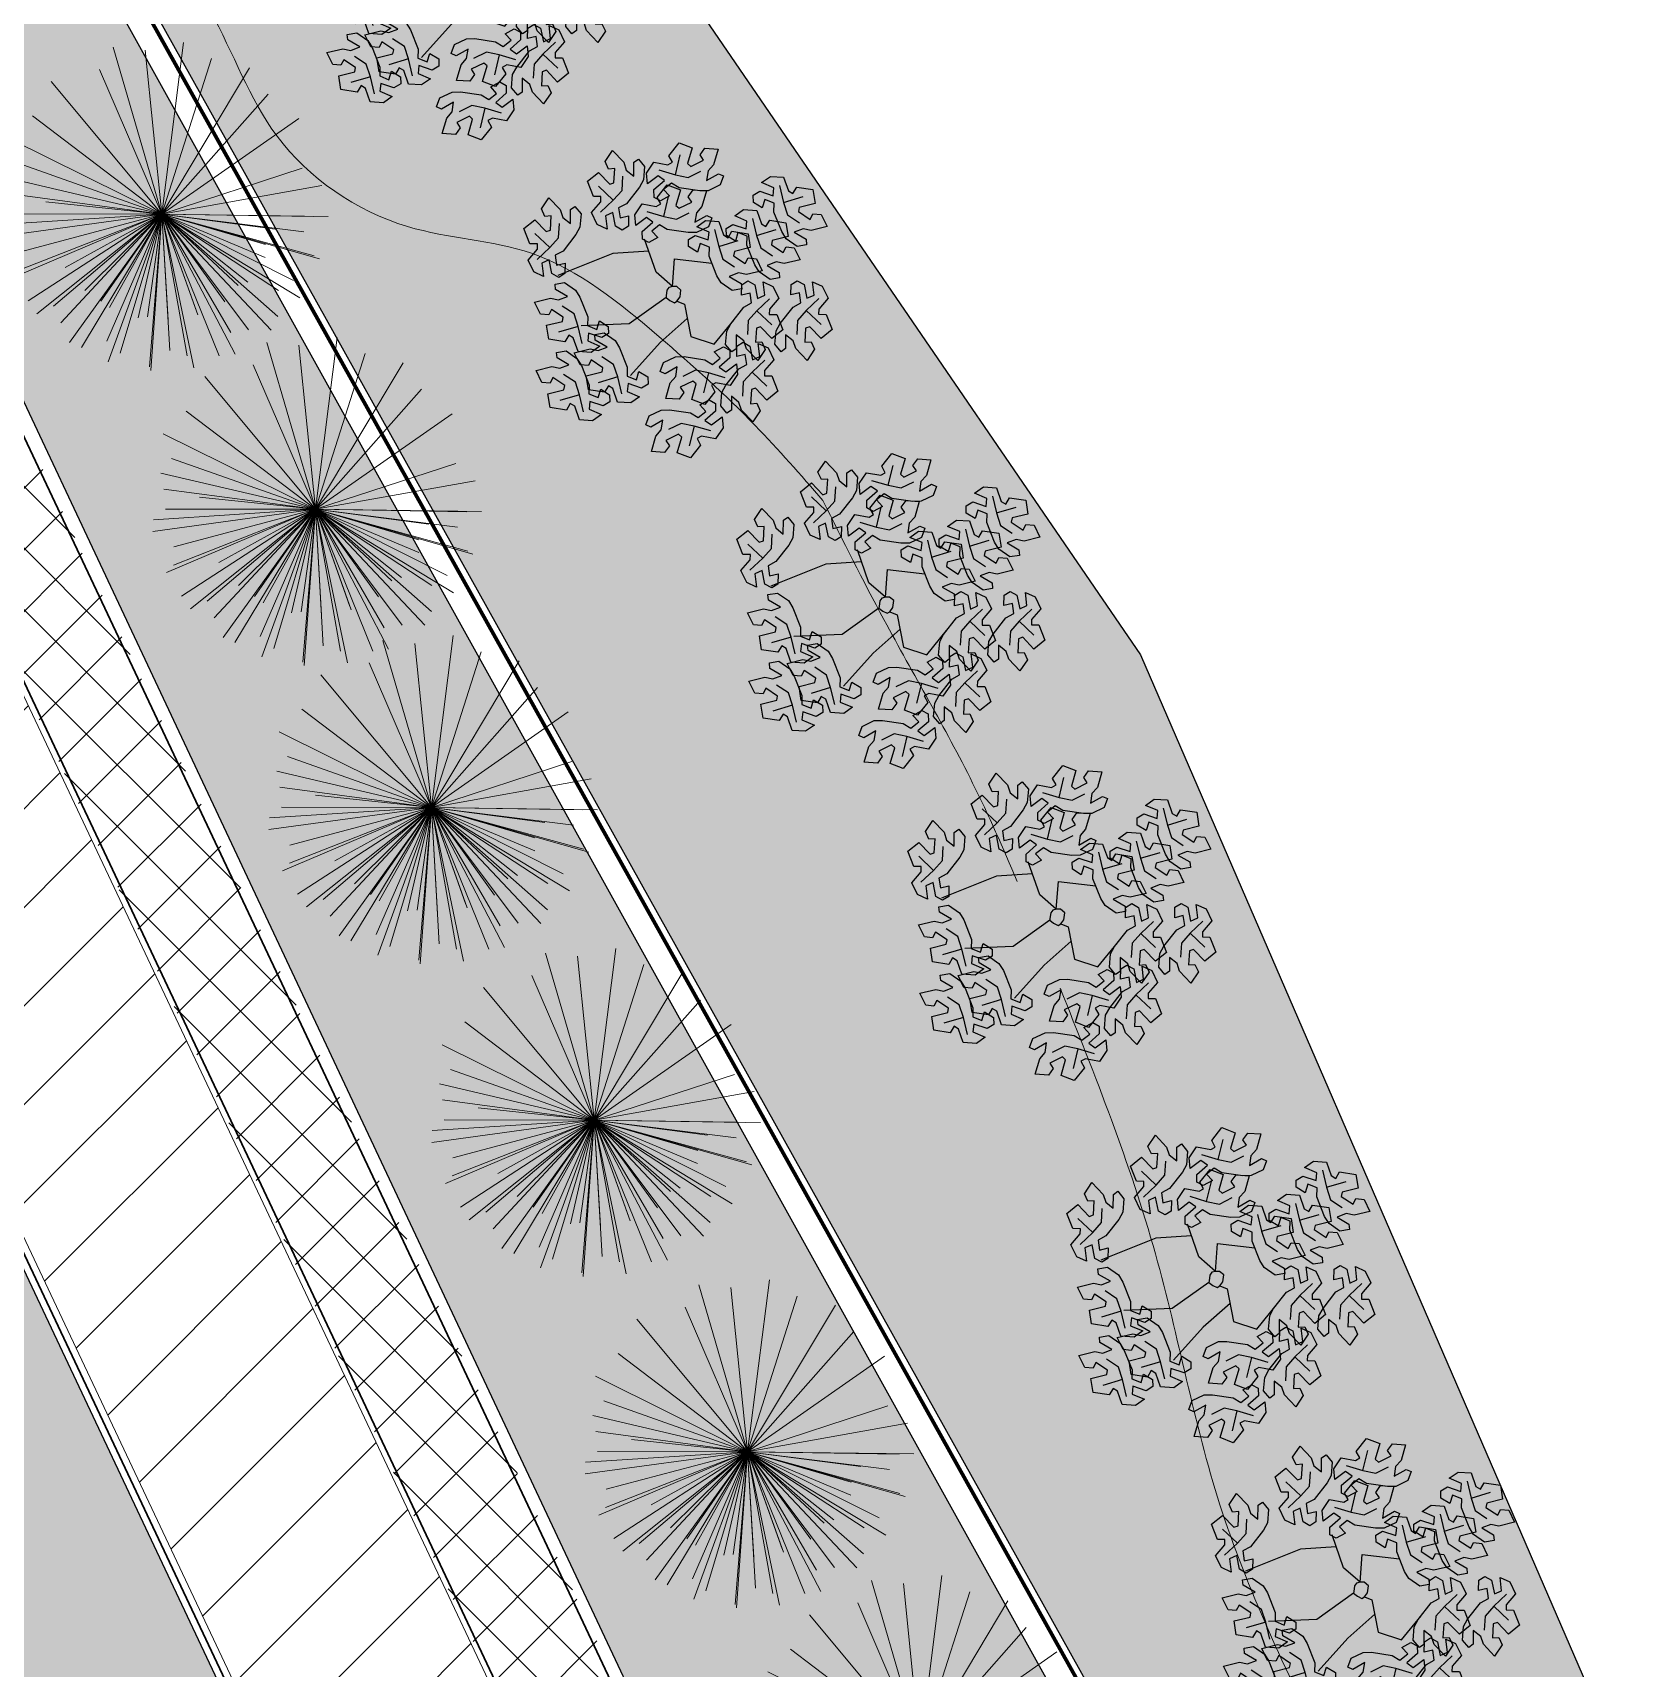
# Model space of a CAD drawing. Header units: millimetres. Extents: x 5637 to 6048, y 3385 to 3927.
# Drawn here: x 5931.29 to 5954.09, y 3653.15 to 3676.61 of the extents above; entities that cross this region are included whole.
import ezdxf

# ---------------------------------------------------------------- set-up
doc = ezdxf.new("R2010")
doc.units = ezdxf.units.MM
doc.layers.add('Contour Lines', color=253, linetype='Continuous')
for name, color, linetype, lineweight in [('fences', 224, 'ограждение1', 80), ('hatch', 253, 'Continuous', 13), ('road', 19, 'Continuous', 30), ('trees new', 7, 'Continuous', 20)]:
    doc.layers.add(name, color=color, linetype=linetype, lineweight=lineweight)
doc.layers.add('plants1', color=7, linetype='Continuous', true_color=0x89ee5d)
doc.styles.get("Standard").update_dxf_attribs({"font": 'arial.ttf'})
doc.linetypes.add('ограждение1', pattern='A,0.25,-0.1,[133,ltypeshp.shx,S=0.1,R=0,X=-0.1,Y=0],-0.1,1', length=1.45)
pattern_1 = [(45, (2816.3681, -1263.7476), (-0.265165043, 0.265165043), []), (135, (2816.3681, -1263.7476), (-0.79549513, 0.265165043), [0.9375, -0.5625])]

# ---------------------------------------------------------------- blocks, each defined once
blk = doc.blocks.new('LCCNDP03')
at = {"color": 0}
for p in [(-0.0942, 0.5129), (-0.1995, 0.457), (0.1198, 0.4961), (0.0008, 0.49), (-0.2952, 0.4376), (0.1962, 0.4352), (-0.3153, 0.3611), (0.3067, 0.3904), (-0.4456, 0.2845), (0.3595, 0.2487), (0.4314, 0.2157), (-0.4706, 0.1679), (0.4765, 0.1311), (0.4339, 0.1181), (-0.5172, 0.0821), (0.4194, 0.065), (-0.4715, 0.0176), (0.3339, 0.0487), (0.4706, 0.0046), (-0.4906, -0.0341), (-0.4713, -0.1762), (-0.4677, -0.0781), (-0.4628, -0.2111), (-0.446, -0.1349), (-0.3883, -0.2377), (-0.3873, -0.3189), (-0.3743, -0.291), (-0.357, -0.0707), (-0.3234, -0.3743), (-0.2864, -0.4035), (-0.2446, -0.367), (-0.2439, -0.2444), (-0.2094, -0.4093), (-0.1672, -0.2944), (-0.1671, -0.4591), (-0.128, -0.4633), (-0.1109, -0.312), (-0.0802, -0.3228), (-0.0597, -0.4233), (-0.0375, -0.4819), (-0.0099, -0.4468), (0.488, 0), (0.3186, -0.0048), (0.0382, -0.317), (0.1755, -0.2585), (0.1867, -0.3966), (0.1317, -0.3963), (0.0867, -0.4614), (0.2752, -0.1475), (0.3437, -0.2679), (0.2937, -0.2909), (0.2804, -0.3689), (0.4316, -0.0849), (0.396, -0.1269), (0.4169, -0.2032), (0.0112, -0.3278), (0.1007, -0.3089), (0.1824, -0.2675), (0.0936, -0.4704), (0.2505, -0.2064), (0.2172, -0.4253), (0.3005, -0.1297), (0.325, -0.3498), (0.329, -0.0427), (0.4096, -0.2489), (0.4652, -0.1296)]:
    blk.add_line(p, (-0.009, -0.0059), dxfattribs=at)
at = {"color": 0, "flags": 1}
for tag, p in [('SIZE', (0, 0)), ('ITEM', (0, -0.0701))]:
    blk.add_attdef(tag, p, '', height=0.0409, dxfattribs=at)
blk = doc.blocks.new('212')
at = {"color": 48, "linetype": 'Continuous'}
for p, q in [((2812.246, 4856.905), (2812.352, 4857.064)), ((2812.352, 4857.064), (2812.514, 4856.895)), ((2813.16, 4856.989), (2813.307, 4857.173)), ((2813.307, 4857.173), (2813.495, 4857.1)), ((2813.495, 4857.1), (2813.43, 4856.875)), ((2813.608, 4857), (2813.677, 4857.096)), ((2813.677, 4857.096), (2813.867, 4857.083)), ((2813.867, 4857.083), (2813.802, 4856.858)), ((2812.295, 4856.797), (2812.246, 4856.905)), ((2812.514, 4856.895), (2812.551, 4856.783)), ((2812.66, 4856.894), (2812.725, 4856.94)), ((2812.66, 4856.696), (2812.66, 4856.894)), ((2812.725, 4856.94), (2812.813, 4856.833)), ((2812.813, 4856.833), (2812.797, 4856.642)), ((2812.838, 4856.74), (2812.944, 4856.897)), ((2812.944, 4856.897), (2813.146, 4856.859)), ((2813.146, 4856.859), (2813.212, 4856.895)), ((2813.212, 4856.895), (2813.16, 4856.989)), ((2813.16, 4856.989), (2813.16, 4856.989)), ((2813.255, 4856.716), (2813.323, 4857.001)), ((2813.43, 4856.875), (2813.477, 4856.833)), ((2813.477, 4856.833), (2813.658, 4856.924)), ((2813.658, 4856.924), (2813.608, 4857)), ((2813.802, 4856.858), (2813.724, 4856.77)), ((2811.994, 4856.623), (2812.151, 4856.749)), ((2812.08, 4856.404), (2811.994, 4856.623)), ((2812.151, 4856.749), (2812.314, 4856.581)), ((2812.386, 4856.803), (2812.295, 4856.797)), ((2812.314, 4856.581), (2812.374, 4856.601)), ((2812.374, 4856.601), (2812.386, 4856.803)), ((2812.49, 4856.49), (2812.502, 4856.693)), ((2812.551, 4856.783), (2812.66, 4856.696)), ((2812.797, 4856.642), (2812.74, 4856.536)), ((2812.853, 4856.586), (2812.838, 4856.74)), ((2813.006, 4856.701), (2812.853, 4856.586)), ((2812.947, 4856.502), (2813.098, 4856.635)), ((2813.098, 4856.635), (2813.006, 4856.701)), ((2813.015, 4856.787), (2813.255, 4856.716)), ((2813.197, 4856.594), (2813.085, 4856.506)), ((2813.307, 4856.527), (2813.197, 4856.594)), ((2813.255, 4856.716), (2813.44, 4856.678)), ((2813.44, 4856.678), (2813.621, 4856.768)), ((2813.724, 4856.77), (2813.703, 4856.632)), ((2813.703, 4856.632), (2813.875, 4856.731)), ((2813.875, 4856.731), (2813.947, 4856.699)), ((2813.947, 4856.699), (2813.899, 4856.569)), ((2814.492, 4856.602), (2814.619, 4856.692)), ((2814.669, 4856.527), (2814.492, 4856.602)), ((2814.619, 4856.692), (2814.808, 4856.679)), ((2814.808, 4856.679), (2814.876, 4856.485)), ((2811.335, 4856.226), (2811.441, 4856.385)), ((2811.441, 4856.385), (2811.603, 4856.216)), ((2812.187, 4856.402), (2812.08, 4856.404)), ((2812.08, 4856.404), (2812.08, 4856.404)), ((2812.364, 4856.35), (2812.151, 4856.551)), ((2812.182, 4856.178), (2812.364, 4856.35)), ((2812.186, 4856.327), (2812.187, 4856.402)), ((2812.364, 4856.35), (2812.49, 4856.49)), ((2812.74, 4856.536), (2812.554, 4856.3)), ((2812.949, 4856.391), (2812.947, 4856.502)), ((2812.947, 4856.502), (2812.947, 4856.502)), ((2813.04, 4856.341), (2812.949, 4856.391)), ((2812.992, 4856.389), (2813.139, 4856.573)), ((2813.044, 4856.296), (2812.992, 4856.389)), ((2812.992, 4856.389), (2812.992, 4856.389)), ((2813.171, 4856.413), (2813.04, 4856.341)), ((2813.085, 4856.506), (2813.171, 4856.413)), ((2813.087, 4856.116), (2813.155, 4856.402)), ((2813.139, 4856.573), (2813.327, 4856.501)), ((2813.327, 4856.501), (2813.262, 4856.276)), ((2813.605, 4856.484), (2813.307, 4856.527)), ((2813.44, 4856.4), (2813.509, 4856.497)), ((2813.49, 4856.324), (2813.44, 4856.4)), ((2813.509, 4856.497), (2813.699, 4856.484)), ((2813.725, 4856.487), (2813.605, 4856.484)), ((2813.699, 4856.484), (2813.634, 4856.259)), ((2813.899, 4856.569), (2813.725, 4856.487)), ((2814.371, 4856.422), (2814.467, 4856.479)), ((2814.374, 4856.318), (2814.371, 4856.422)), ((2814.467, 4856.479), (2814.467, 4856.479)), ((2814.467, 4856.479), (2814.658, 4856.414)), ((2814.539, 4856.361), (2814.502, 4856.24)), ((2814.672, 4856.308), (2814.539, 4856.361)), ((2814.658, 4856.414), (2814.669, 4856.527)), ((2814.748, 4856.562), (2814.806, 4856.319)), ((2814.806, 4856.319), (2815.087, 4856.403)), ((2814.876, 4856.485), (2814.94, 4856.446)), ((2814.94, 4856.446), (2814.995, 4856.538)), ((2814.995, 4856.538), (2814.995, 4856.538)), ((2814.995, 4856.538), (2815.228, 4856.503)), ((2815.228, 4856.503), (2815.259, 4856.304)), ((2811.384, 4856.118), (2811.335, 4856.226)), ((2811.475, 4856.124), (2811.384, 4856.118)), ((2811.463, 4855.921), (2811.475, 4856.124)), ((2811.603, 4856.216), (2811.64, 4856.104)), ((2811.749, 4856.017), (2811.75, 4856.215)), ((2811.75, 4856.215), (2811.814, 4856.261)), ((2811.814, 4856.261), (2811.902, 4856.154)), ((2811.902, 4856.154), (2811.886, 4855.963)), ((2812.052, 4856.172), (2812.186, 4856.327)), ((2812.135, 4856.001), (2812.052, 4856.172)), ((2812.356, 4856.174), (2812.252, 4856.127)), ((2812.252, 4856.127), (2812.276, 4855.937)), ((2812.395, 4855.976), (2812.356, 4856.174)), ((2812.554, 4856.3), (2812.441, 4856.239)), ((2812.441, 4856.239), (2812.461, 4856.097)), ((2812.461, 4856.097), (2812.584, 4856.126)), ((2812.584, 4856.126), (2812.581, 4855.976)), ((2812.671, 4856.141), (2812.777, 4856.298)), ((2812.685, 4855.986), (2812.671, 4856.141)), ((2812.777, 4856.298), (2812.979, 4856.26)), ((2812.847, 4856.188), (2813.087, 4856.116)), ((2812.979, 4856.26), (2813.044, 4856.296)), ((2813.087, 4856.116), (2813.272, 4856.078)), ((2813.262, 4856.276), (2813.309, 4856.234)), ((2813.272, 4856.078), (2813.453, 4856.169)), ((2813.309, 4856.234), (2813.49, 4856.324)), ((2813.556, 4856.171), (2813.535, 4856.033)), ((2813.535, 4856.033), (2813.707, 4856.132)), ((2813.634, 4856.259), (2813.556, 4856.171)), ((2813.707, 4856.132), (2813.779, 4856.099)), ((2814.106, 4856.127), (2814.232, 4856.217)), ((2814.282, 4856.052), (2814.106, 4856.127)), ((2814.232, 4856.217), (2814.421, 4856.204)), ((2814.502, 4856.24), (2814.374, 4856.318)), ((2814.421, 4856.204), (2814.489, 4856.01)), ((2814.669, 4856.18), (2814.672, 4856.308)), ((2814.78, 4855.9), (2814.669, 4856.18)), ((2814.806, 4856.319), (2814.865, 4856.14)), ((2814.865, 4856.14), (2815.034, 4856.028)), ((2815.031, 4856.247), (2815.019, 4856.186)), ((2815.019, 4856.186), (2815.188, 4856.074)), ((2815.259, 4856.304), (2815.031, 4856.247)), ((2815.188, 4856.074), (2815.228, 4856.156)), ((2815.228, 4856.156), (2815.346, 4856.144)), ((2815.346, 4856.144), (2815.43, 4855.972)), ((2811.083, 4855.944), (2811.24, 4856.07)), ((2811.169, 4855.725), (2811.083, 4855.944)), ((2811.24, 4856.07), (2811.403, 4855.901)), ((2811.453, 4855.67), (2811.24, 4855.872)), ((2811.403, 4855.901), (2811.463, 4855.921)), ((2811.579, 4855.811), (2811.591, 4856.014)), ((2811.64, 4856.104), (2811.749, 4856.017)), ((2811.886, 4855.963), (2811.829, 4855.857)), ((2812.276, 4855.937), (2812.135, 4856.001)), ((2812.493, 4855.922), (2812.395, 4855.976)), ((2812.395, 4855.976), (2812.395, 4855.976)), ((2812.581, 4855.976), (2812.493, 4855.922)), ((2812.838, 4856.102), (2812.685, 4855.986)), ((2812.779, 4855.903), (2812.931, 4856.035)), ((2812.781, 4855.791), (2812.779, 4855.903)), ((2812.779, 4855.903), (2812.779, 4855.903)), ((2812.931, 4856.035), (2812.838, 4856.102)), ((2813.029, 4855.995), (2812.917, 4855.906)), ((2812.917, 4855.906), (2813.003, 4855.814)), ((2813.139, 4855.928), (2813.029, 4855.995)), ((2813.437, 4855.885), (2813.139, 4855.928)), ((2813.557, 4855.888), (2813.437, 4855.885)), ((2813.731, 4855.969), (2813.557, 4855.888)), ((2813.562, 4855.969), (2813.689, 4856.059)), ((2813.739, 4855.894), (2813.562, 4855.969)), ((2813.689, 4856.059), (2813.878, 4856.046)), ((2813.727, 4855.781), (2813.739, 4855.894)), ((2813.779, 4856.099), (2813.731, 4855.969)), ((2813.818, 4855.929), (2813.876, 4855.686)), ((2813.878, 4856.046), (2813.946, 4855.852)), ((2813.985, 4855.946), (2814.08, 4856.004)), ((2813.987, 4855.843), (2813.985, 4855.946)), ((2814.01, 4855.813), (2814.065, 4855.905)), ((2814.065, 4855.905), (2814.065, 4855.905)), ((2814.065, 4855.905), (2814.298, 4855.87)), ((2814.08, 4856.004), (2814.08, 4856.004)), ((2814.08, 4856.004), (2814.271, 4855.939)), ((2814.152, 4855.886), (2814.115, 4855.765)), ((2814.285, 4855.833), (2814.152, 4855.886)), ((2814.271, 4855.939), (2814.282, 4856.052)), ((2814.361, 4856.087), (2814.419, 4855.844)), ((2814.419, 4855.844), (2814.701, 4855.928)), ((2814.489, 4856.01), (2814.553, 4855.971)), ((2814.553, 4855.971), (2814.608, 4856.063)), ((2814.608, 4856.063), (2814.608, 4856.063)), ((2814.608, 4856.063), (2814.841, 4856.028)), ((2814.843, 4855.798), (2814.78, 4855.9)), ((2814.841, 4856.028), (2814.872, 4855.829)), ((2815.088, 4855.94), (2814.958, 4855.89)), ((2814.958, 4855.89), (2815.129, 4855.79)), ((2815.203, 4855.916), (2815.088, 4855.94)), ((2815.43, 4855.972), (2815.203, 4855.916)), ((2811.141, 4855.492), (2811.275, 4855.648)), ((2811.276, 4855.723), (2811.169, 4855.725)), ((2811.169, 4855.725), (2811.169, 4855.725)), ((2811.271, 4855.499), (2811.453, 4855.67)), ((2811.275, 4855.648), (2811.276, 4855.723)), ((2811.453, 4855.67), (2811.579, 4855.811)), ((2811.829, 4855.857), (2811.643, 4855.621)), ((2812.872, 4855.742), (2812.781, 4855.791)), ((2812.978, 4855.318), (2812.811, 4855.791)), ((2813.003, 4855.814), (2812.872, 4855.742)), ((2813.441, 4855.789), (2813.537, 4855.846)), ((2813.444, 4855.685), (2813.441, 4855.789)), ((2813.572, 4855.607), (2813.444, 4855.685)), ((2813.537, 4855.846), (2813.537, 4855.846)), ((2813.537, 4855.846), (2813.727, 4855.781)), ((2813.609, 4855.728), (2813.572, 4855.607)), ((2813.742, 4855.675), (2813.609, 4855.728)), ((2813.739, 4855.547), (2813.742, 4855.675)), ((2813.876, 4855.686), (2814.157, 4855.77)), ((2813.876, 4855.686), (2813.935, 4855.507)), ((2813.946, 4855.852), (2814.01, 4855.813)), ((2814.115, 4855.765), (2813.987, 4855.843)), ((2814.329, 4855.671), (2814.101, 4855.614)), ((2814.282, 4855.705), (2814.285, 4855.833)), ((2814.393, 4855.425), (2814.282, 4855.705)), ((2814.298, 4855.87), (2814.329, 4855.671)), ((2814.419, 4855.844), (2814.479, 4855.665)), ((2814.479, 4855.665), (2814.648, 4855.553)), ((2814.645, 4855.772), (2814.632, 4855.711)), ((2814.632, 4855.711), (2814.801, 4855.599)), ((2814.872, 4855.829), (2814.645, 4855.772)), ((2814.801, 4855.599), (2814.842, 4855.681)), ((2814.842, 4855.681), (2814.959, 4855.669)), ((2815, 4855.688), (2814.843, 4855.798)), ((2814.959, 4855.669), (2815.044, 4855.497)), ((2815.137, 4855.711), (2815, 4855.688)), ((2815.129, 4855.79), (2815.137, 4855.711)), ((2811.224, 4855.322), (2811.141, 4855.492)), ((2811.445, 4855.494), (2811.341, 4855.448)), ((2811.341, 4855.448), (2811.365, 4855.257)), ((2811.484, 4855.297), (2811.445, 4855.494)), ((2811.643, 4855.621), (2811.53, 4855.56)), ((2811.53, 4855.56), (2811.55, 4855.418)), ((2811.55, 4855.418), (2811.673, 4855.447)), ((2812.357, 4855.587), (2811.568, 4855.27)), ((2811.673, 4855.447), (2811.67, 4855.297)), ((2812.872, 4855.62), (2812.357, 4855.587)), ((2813.213, 4855.112), (2813.244, 4855.51)), ((2813.244, 4855.51), (2813.778, 4855.448)), ((2813.85, 4855.267), (2813.739, 4855.547)), ((2813.935, 4855.507), (2814.104, 4855.395)), ((2814.101, 4855.614), (2814.089, 4855.553)), ((2814.089, 4855.553), (2814.258, 4855.441)), ((2814.258, 4855.441), (2814.298, 4855.523)), ((2814.298, 4855.523), (2814.416, 4855.511)), ((2814.456, 4855.323), (2814.393, 4855.425)), ((2814.416, 4855.511), (2814.5, 4855.339)), ((2814.701, 4855.465), (2814.571, 4855.415)), ((2814.571, 4855.415), (2814.743, 4855.315)), ((2814.817, 4855.441), (2814.701, 4855.465)), ((2815.044, 4855.497), (2814.817, 4855.441)), ((2811.365, 4855.257), (2811.224, 4855.322)), ((2811.582, 4855.243), (2811.484, 4855.297)), ((2811.484, 4855.297), (2811.484, 4855.297)), ((2811.529, 4855.148), (2811.665, 4855.171)), ((2811.67, 4855.297), (2811.582, 4855.243)), ((2811.665, 4855.171), (2811.823, 4855.062)), ((2813.913, 4855.165), (2813.85, 4855.267)), ((2814.158, 4855.307), (2814.028, 4855.257)), ((2814.028, 4855.257), (2814.199, 4855.157)), ((2814.273, 4855.284), (2814.158, 4855.307)), ((2814.208, 4855.138), (2814.296, 4855.192)), ((2814.5, 4855.339), (2814.273, 4855.284)), ((2814.296, 4855.192), (2814.394, 4855.138)), ((2814.614, 4855.213), (2814.456, 4855.323)), ((2814.537, 4854.988), (2814.513, 4855.178)), ((2814.513, 4855.178), (2814.654, 4855.113)), ((2814.75, 4855.236), (2814.614, 4855.213)), ((2814.743, 4855.315), (2814.75, 4855.236)), ((2814.915, 4855.141), (2815.004, 4855.195)), ((2815.004, 4855.195), (2815.101, 4855.141)), ((2815.244, 4854.99), (2815.221, 4855.18)), ((2815.221, 4855.18), (2815.362, 4855.116)), ((2811.235, 4854.887), (2811.463, 4854.943)), ((2811.463, 4854.943), (2811.578, 4854.919)), ((2811.536, 4855.069), (2811.529, 4855.148)), ((2811.708, 4854.97), (2811.536, 4855.069)), ((2811.578, 4854.919), (2811.708, 4854.97)), ((2811.823, 4855.062), (2811.886, 4854.959)), ((2811.886, 4854.959), (2811.997, 4854.679)), ((2813.121, 4854.953), (2812.593, 4854.577)), ((2813.122, 4854.977), (2813.121, 4854.953)), ((2813.121, 4854.953), (2813.175, 4854.911)), ((2813.133, 4855.059), (2813.122, 4854.977)), ((2813.162, 4855.099), (2813.133, 4855.059)), ((2813.213, 4855.112), (2813.162, 4855.099)), ((2813.274, 4855.111), (2813.213, 4855.112)), ((2813.334, 4855.062), (2813.274, 4855.111)), ((2813.276, 4854.903), (2813.321, 4854.962)), ((2813.321, 4854.962), (2813.334, 4855.062)), ((2814.07, 4855.055), (2813.913, 4855.165)), ((2814.207, 4855.079), (2814.07, 4855.055)), ((2814.199, 4855.157), (2814.207, 4855.079)), ((2814.205, 4854.989), (2814.208, 4855.138)), ((2814.328, 4855.017), (2814.205, 4854.989)), ((2814.348, 4854.876), (2814.328, 4855.017)), ((2814.394, 4855.138), (2814.394, 4855.138)), ((2814.394, 4855.138), (2814.433, 4854.941)), ((2814.607, 4854.937), (2814.425, 4854.765)), ((2814.433, 4854.941), (2814.537, 4854.988)), ((2814.737, 4854.943), (2814.603, 4854.787)), ((2814.654, 4855.113), (2814.737, 4854.943)), ((2814.912, 4854.991), (2814.915, 4855.141)), ((2815.035, 4855.02), (2814.912, 4854.991)), ((2815.056, 4854.878), (2815.035, 4855.02)), ((2815.101, 4855.141), (2815.101, 4855.141)), ((2815.101, 4855.141), (2815.14, 4854.943)), ((2815.314, 4854.939), (2815.133, 4854.767)), ((2815.14, 4854.943), (2815.244, 4854.99)), ((2815.445, 4854.945), (2815.311, 4854.789)), ((2815.362, 4855.116), (2815.445, 4854.945)), ((2811.32, 4854.715), (2811.235, 4854.887)), ((2811.438, 4854.704), (2811.32, 4854.715)), ((2811.478, 4854.785), (2811.438, 4854.704)), ((2811.647, 4854.674), (2811.478, 4854.785)), ((2811.801, 4854.719), (2811.632, 4854.831)), ((2811.86, 4854.54), (2811.801, 4854.719)), ((2813.175, 4854.911), (2813.241, 4854.88)), ((2813.241, 4854.88), (2813.276, 4854.903)), ((2813.276, 4854.903), (2813.384, 4854.859)), ((2813.384, 4854.859), (2813.474, 4854.394)), ((2814.049, 4854.578), (2814.235, 4854.814)), ((2814.235, 4854.814), (2814.348, 4854.876)), ((2814.425, 4854.765), (2814.299, 4854.624)), ((2814.425, 4854.765), (2814.638, 4854.563)), ((2814.603, 4854.787), (2814.602, 4854.712)), ((2814.602, 4854.712), (2814.709, 4854.711)), ((2814.709, 4854.711), (2814.709, 4854.711)), ((2814.709, 4854.711), (2814.795, 4854.491)), ((2814.757, 4854.58), (2814.943, 4854.817)), ((2814.943, 4854.817), (2815.056, 4854.878)), ((2815.133, 4854.767), (2815.007, 4854.626)), ((2815.133, 4854.767), (2815.345, 4854.566)), ((2815.311, 4854.789), (2815.309, 4854.715)), ((2815.309, 4854.715), (2815.416, 4854.713)), ((2815.416, 4854.713), (2815.416, 4854.713)), ((2815.416, 4854.713), (2815.502, 4854.494)), ((2811.407, 4854.556), (2811.635, 4854.612)), ((2811.438, 4854.357), (2811.407, 4854.556)), ((2811.86, 4854.54), (2811.579, 4854.456)), ((2811.635, 4854.612), (2811.647, 4854.674)), ((2811.918, 4854.297), (2811.86, 4854.54)), ((2812.593, 4854.577), (2811.902, 4854.548)), ((2811.997, 4854.679), (2811.994, 4854.551)), ((2811.994, 4854.551), (2812.127, 4854.498)), ((2812.127, 4854.498), (2812.164, 4854.619)), ((2812.164, 4854.619), (2812.292, 4854.541)), ((2812.292, 4854.541), (2812.294, 4854.438)), ((2813.424, 4854.652), (2813.038, 4854.309)), ((2813.809, 4854.284), (2814.091, 4854.631)), ((2813.976, 4854.281), (2813.992, 4854.472)), ((2813.992, 4854.472), (2814.049, 4854.578)), ((2814.299, 4854.624), (2814.287, 4854.422)), ((2814.416, 4854.514), (2814.403, 4854.312)), ((2814.475, 4854.534), (2814.416, 4854.514)), ((2814.638, 4854.365), (2814.475, 4854.534)), ((2814.795, 4854.491), (2814.638, 4854.365)), ((2814.683, 4854.283), (2814.699, 4854.475)), ((2814.699, 4854.475), (2814.757, 4854.58)), ((2815.007, 4854.626), (2814.995, 4854.424)), ((2815.123, 4854.516), (2815.111, 4854.314)), ((2815.183, 4854.536), (2815.123, 4854.516)), ((2815.345, 4854.367), (2815.183, 4854.536)), ((2815.502, 4854.494), (2815.345, 4854.367)), ((2811.671, 4854.321), (2811.438, 4854.357)), ((2811.726, 4854.413), (2811.671, 4854.321)), ((2811.671, 4854.321), (2811.671, 4854.321)), ((2811.79, 4854.374), (2811.726, 4854.413)), ((2811.858, 4854.18), (2811.79, 4854.374)), ((2812.008, 4854.445), (2811.997, 4854.332)), ((2811.997, 4854.332), (2812.173, 4854.257)), ((2812.199, 4854.38), (2812.008, 4854.445)), ((2812.173, 4854.257), (2812.047, 4854.167)), ((2812.097, 4854.422), (2812.234, 4854.446)), ((2812.105, 4854.344), (2812.097, 4854.422)), ((2812.276, 4854.244), (2812.105, 4854.344)), ((2812.146, 4854.194), (2812.276, 4854.244)), ((2812.294, 4854.438), (2812.199, 4854.38)), ((2812.199, 4854.38), (2812.199, 4854.38)), ((2812.234, 4854.446), (2812.391, 4854.336)), ((2812.391, 4854.336), (2812.454, 4854.234)), ((2812.454, 4854.234), (2812.565, 4853.954)), ((2813.038, 4854.309), (2812.612, 4853.837)), ((2813.474, 4854.394), (2813.809, 4854.284)), ((2813.812, 4854.177), (2813.943, 4854.249)), ((2813.943, 4854.249), (2814.034, 4854.2)), ((2814.064, 4854.174), (2813.976, 4854.281)), ((2814.238, 4854.331), (2814.129, 4854.419)), ((2814.129, 4854.419), (2814.129, 4854.22)), ((2814.134, 4854.108), (2814.137, 4854.258)), ((2814.137, 4854.258), (2814.226, 4854.312)), ((2814.226, 4854.312), (2814.323, 4854.257)), ((2814.275, 4854.22), (2814.238, 4854.331)), ((2814.323, 4854.257), (2814.323, 4854.257)), ((2814.323, 4854.257), (2814.362, 4854.06)), ((2814.403, 4854.312), (2814.494, 4854.317)), ((2814.466, 4854.107), (2814.443, 4854.297)), ((2814.443, 4854.297), (2814.584, 4854.233)), ((2814.494, 4854.317), (2814.543, 4854.21)), ((2814.584, 4854.233), (2814.667, 4854.062)), ((2814.772, 4854.177), (2814.683, 4854.283)), ((2814.945, 4854.334), (2814.836, 4854.421)), ((2814.836, 4854.421), (2814.836, 4854.223)), ((2814.982, 4854.222), (2814.945, 4854.334)), ((2815.111, 4854.314), (2815.202, 4854.32)), ((2815.202, 4854.32), (2815.251, 4854.212)), ((2811.549, 4854.168), (2811.686, 4854.191)), ((2811.557, 4854.089), (2811.549, 4854.168)), ((2811.728, 4853.989), (2811.557, 4854.089)), ((2811.686, 4854.191), (2811.843, 4854.082)), ((2811.803, 4854.162), (2812.031, 4854.217)), ((2811.888, 4853.99), (2811.803, 4854.162)), ((2811.843, 4854.082), (2811.906, 4853.979)), ((2812.047, 4854.167), (2811.858, 4854.18)), ((2812.046, 4854.06), (2812.006, 4853.978)), ((2812.031, 4854.217), (2812.146, 4854.194)), ((2812.215, 4853.948), (2812.046, 4854.06)), ((2812.369, 4853.994), (2812.2, 4854.106)), ((2813.037, 4853.892), (2813.085, 4854.022)), ((2813.085, 4854.022), (2813.258, 4854.104)), ((2813.258, 4854.104), (2813.379, 4854.107)), ((2813.379, 4854.107), (2813.676, 4854.063)), ((2813.676, 4854.063), (2813.786, 4853.996)), ((2813.786, 4853.996), (2813.899, 4854.085)), ((2813.899, 4854.085), (2813.812, 4854.177)), ((2814.036, 4854.088), (2813.885, 4853.956)), ((2813.977, 4853.889), (2814.13, 4854.005)), ((2814.034, 4854.2), (2814.036, 4854.088)), ((2814.036, 4854.088), (2814.036, 4854.088)), ((2814.129, 4854.22), (2814.064, 4854.174)), ((2814.13, 4854.005), (2814.145, 4853.85)), ((2814.257, 4854.137), (2814.134, 4854.108)), ((2814.165, 4853.933), (2814.278, 4853.995)), ((2814.278, 4853.995), (2814.257, 4854.137)), ((2814.437, 4854.051), (2814.275, 4854.22)), ((2814.536, 4854.056), (2814.355, 4853.884)), ((2814.362, 4854.06), (2814.466, 4854.107)), ((2814.543, 4854.21), (2814.437, 4854.051)), ((2814.667, 4854.062), (2814.533, 4853.906)), ((2814.836, 4854.223), (2814.772, 4854.177)), ((2815.144, 4854.053), (2814.982, 4854.222)), ((2815.251, 4854.212), (2815.144, 4854.053)), ((2811.256, 4853.907), (2811.483, 4853.963)), ((2811.34, 4853.735), (2811.256, 4853.907)), ((2811.498, 4853.805), (2811.458, 4853.724)), ((2811.483, 4853.963), (2811.598, 4853.939)), ((2811.667, 4853.693), (2811.498, 4853.805)), ((2811.598, 4853.939), (2811.728, 4853.989)), ((2811.821, 4853.739), (2811.652, 4853.851)), ((2812.006, 4853.978), (2811.888, 4853.99)), ((2811.906, 4853.979), (2812.017, 4853.699)), ((2811.975, 4853.83), (2812.203, 4853.887)), ((2812.006, 4853.631), (2811.975, 4853.83)), ((2812.428, 4853.815), (2812.147, 4853.731)), ((2812.203, 4853.887), (2812.215, 4853.948)), ((2812.428, 4853.815), (2812.369, 4853.994)), ((2812.486, 4853.572), (2812.428, 4853.815)), ((2812.565, 4853.954), (2812.562, 4853.826)), ((2812.562, 4853.826), (2812.695, 4853.773)), ((2812.695, 4853.773), (2812.732, 4853.894)), ((2812.732, 4853.894), (2812.86, 4853.816)), ((2812.86, 4853.816), (2812.863, 4853.712)), ((2813.109, 4853.859), (2813.037, 4853.892)), ((2813.281, 4853.958), (2813.109, 4853.859)), ((2813.181, 4853.732), (2813.259, 4853.82)), ((2813.259, 4853.82), (2813.281, 4853.958)), ((2813.544, 4853.913), (2813.362, 4853.823)), ((2813.729, 4853.875), (2813.544, 4853.913)), ((2813.729, 4853.875), (2813.66, 4853.589)), ((2813.968, 4853.803), (2813.729, 4853.875)), ((2813.885, 4853.956), (2813.977, 4853.889)), ((2813.979, 4853.697), (2814.165, 4853.933)), ((2814.145, 4853.85), (2814.039, 4853.693)), ((2814.355, 4853.884), (2814.229, 4853.743)), ((2814.355, 4853.884), (2814.568, 4853.682)), ((2814.533, 4853.906), (2814.531, 4853.832)), ((2814.531, 4853.832), (2814.638, 4853.83)), ((2814.638, 4853.83), (2814.638, 4853.83)), ((2814.638, 4853.83), (2814.724, 4853.611)), ((2811.458, 4853.724), (2811.34, 4853.735)), ((2811.427, 4853.575), (2811.655, 4853.632)), ((2811.458, 4853.376), (2811.427, 4853.575)), ((2811.88, 4853.56), (2811.599, 4853.476)), ((2811.655, 4853.632), (2811.667, 4853.693)), ((2811.88, 4853.56), (2811.821, 4853.739)), ((2811.938, 4853.317), (2811.88, 4853.56)), ((2812.239, 4853.596), (2812.006, 4853.631)), ((2812.017, 4853.699), (2812.014, 4853.571)), ((2812.014, 4853.571), (2812.147, 4853.518)), ((2812.147, 4853.518), (2812.184, 4853.639)), ((2812.184, 4853.639), (2812.312, 4853.561)), ((2812.294, 4853.688), (2812.239, 4853.596)), ((2812.239, 4853.596), (2812.239, 4853.596)), ((2812.358, 4853.649), (2812.294, 4853.688)), ((2812.312, 4853.561), (2812.315, 4853.458)), ((2812.426, 4853.455), (2812.358, 4853.649)), ((2812.576, 4853.72), (2812.565, 4853.607)), ((2812.565, 4853.607), (2812.742, 4853.532)), ((2812.767, 4853.655), (2812.576, 4853.72)), ((2812.742, 4853.532), (2812.615, 4853.442)), ((2812.863, 4853.712), (2812.767, 4853.655)), ((2812.767, 4853.655), (2812.767, 4853.655)), ((2813.116, 4853.507), (2813.181, 4853.732)), ((2813.376, 4853.591), (2813.307, 4853.495)), ((2813.507, 4853.757), (2813.325, 4853.667)), ((2813.325, 4853.667), (2813.376, 4853.591)), ((2813.489, 4853.49), (2813.554, 4853.715)), ((2813.554, 4853.715), (2813.507, 4853.757)), ((2813.823, 4853.602), (2813.676, 4853.418)), ((2813.837, 4853.731), (2813.771, 4853.695)), ((2813.771, 4853.695), (2813.823, 4853.602)), ((2813.823, 4853.602), (2813.823, 4853.602)), ((2814.039, 4853.693), (2813.837, 4853.731)), ((2813.905, 4853.4), (2813.921, 4853.591)), ((2813.921, 4853.591), (2813.979, 4853.697)), ((2814.167, 4853.45), (2814.058, 4853.538)), ((2814.058, 4853.538), (2814.058, 4853.34)), ((2814.229, 4853.743), (2814.217, 4853.541)), ((2814.345, 4853.633), (2814.333, 4853.431)), ((2814.405, 4853.653), (2814.345, 4853.633)), ((2814.567, 4853.484), (2814.405, 4853.653)), ((2814.724, 4853.611), (2814.567, 4853.484)), ((2811.691, 4853.341), (2811.458, 4853.376)), ((2811.746, 4853.433), (2811.691, 4853.341)), ((2811.691, 4853.341), (2811.691, 4853.341)), ((2811.81, 4853.394), (2811.746, 4853.433)), ((2811.878, 4853.2), (2811.81, 4853.394)), ((2812.028, 4853.465), (2812.017, 4853.352)), ((2812.017, 4853.352), (2812.194, 4853.277)), ((2812.219, 4853.4), (2812.028, 4853.465)), ((2812.315, 4853.458), (2812.219, 4853.4)), ((2812.219, 4853.4), (2812.219, 4853.4)), ((2812.615, 4853.442), (2812.426, 4853.455)), ((2812.878, 4853.258), (2813.052, 4853.34)), ((2813.052, 4853.34), (2813.172, 4853.343)), ((2813.307, 4853.495), (2813.116, 4853.507)), ((2813.172, 4853.343), (2813.47, 4853.3)), ((2813.47, 4853.3), (2813.58, 4853.233)), ((2813.676, 4853.418), (2813.489, 4853.49)), ((2813.58, 4853.233), (2813.692, 4853.321)), ((2813.606, 4853.414), (2813.737, 4853.486)), ((2813.692, 4853.321), (2813.606, 4853.414)), ((2813.83, 4853.325), (2813.678, 4853.192)), ((2813.737, 4853.486), (2813.828, 4853.436)), ((2813.828, 4853.436), (2813.83, 4853.325)), ((2813.83, 4853.325), (2813.83, 4853.325)), ((2813.994, 4853.294), (2813.905, 4853.4)), ((2814.058, 4853.34), (2813.994, 4853.294)), ((2814.204, 4853.339), (2814.167, 4853.45)), ((2814.366, 4853.17), (2814.204, 4853.339)), ((2814.333, 4853.431), (2814.424, 4853.437)), ((2814.473, 4853.329), (2814.366, 4853.17)), ((2814.424, 4853.437), (2814.473, 4853.329)), ((2812.067, 4853.187), (2811.878, 4853.2)), ((2812.194, 4853.277), (2812.067, 4853.187)), ((2812.83, 4853.128), (2812.878, 4853.258)), ((2812.902, 4853.095), (2812.83, 4853.128)), ((2813.074, 4853.194), (2812.902, 4853.095)), ((2812.975, 4852.968), (2813.053, 4853.056)), ((2813.053, 4853.056), (2813.074, 4853.194)), ((2813.337, 4853.149), (2813.156, 4853.059)), ((2813.522, 4853.111), (2813.337, 4853.149)), ((2813.522, 4853.111), (2813.454, 4852.826)), ((2813.762, 4853.04), (2813.522, 4853.111)), ((2813.678, 4853.192), (2813.771, 4853.126)), ((2813.771, 4853.126), (2813.924, 4853.241)), ((2813.939, 4853.087), (2813.832, 4852.929)), ((2813.924, 4853.241), (2813.939, 4853.087)), ((2812.91, 4852.744), (2812.975, 4852.968)), ((2813.169, 4852.827), (2813.1, 4852.731)), ((2813.3, 4852.994), (2813.119, 4852.903)), ((2813.119, 4852.903), (2813.169, 4852.827)), ((2813.282, 4852.727), (2813.347, 4852.952)), ((2813.347, 4852.952), (2813.3, 4852.994)), ((2813.617, 4852.838), (2813.47, 4852.654)), ((2813.63, 4852.967), (2813.565, 4852.932)), ((2813.565, 4852.932), (2813.617, 4852.838)), ((2813.617, 4852.838), (2813.617, 4852.838)), ((2813.832, 4852.929), (2813.63, 4852.967)), ((2813.1, 4852.731), (2812.91, 4852.744)), ((2813.47, 4852.654), (2813.282, 4852.727))]:
    blk.add_line(p, q, dxfattribs=at)
at = {"layer": 'plants1', "color": 48, "linetype": 'Continuous'}
blk.add_line((2813.213, 4855.112), (2812.978, 4855.318), dxfattribs=at)

msp = doc.modelspace()

# ---------------------------------------------------------------- hatches: boundary and pattern name
at = {"layer": 'hatch'}
h = msp.add_hatch(dxfattribs=at)
h.set_pattern_fill('ANSI37', color=256, scale=5, style=0)
h.set_pattern_definition([(45, (2816.3681, -1263.7476), (-0.44194174, 0.44194174), []), (135, (2816.3681, -1263.7476), (-0.44194174, -0.44194174), [])])
edge = h.paths.add_edge_path()
edge.add_line((5825.959, 3727.53), (5824.661, 3726.848))
edge.add_line((5824.661, 3726.848), (5824.633, 3726.83))
edge.add_line((5824.633, 3726.83), (5832.542, 3710.894))
edge.add_arc((5842.826, 3718.231), 12.633, 215.5093, 246.4014)
edge.add_line((5837.769, 3706.655), (5873.946, 3691.476))
edge.add_arc((5876.095, 3696.599), 5.556, 247.2383, 292.4085)
edge.add_line((5878.213, 3691.463), (5912.268, 3707.343))
edge.add_line((5912.268, 3707.343), (5953.931, 3618.863))
edge.add_arc((5958.321, 3620.931), 4.852, 205.2152, 299.5026)
edge.add_line((5960.711, 3616.707), (5960.014, 3617.927))
edge.add_arc((5958.43, 3620.892), 3.362, 202.8338, 298.1028, ccw=False)
edge.add_line((5955.332, 3619.588), (5955.38, 3619.719))
edge.add_line((5955.38, 3619.719), (5912.987, 3709.333))
edge.add_line((5912.987, 3709.333), (5876.811, 3692.556))
edge.add_arc((5875.942, 3694.43), 2.065, 262.0917, 294.8805, ccw=False)
edge.add_line((5875.658, 3692.384), (5854.574, 3701.231))
edge.add_line((5854.574, 3701.231), (5838.224, 3708.092))
edge.add_arc((5842.149, 3717.446), 10.144, 205.3505, 247.2355, ccw=False)
edge.add_arc((5704.39, 3652.179), 142.294, 25.35045, 26.55666)
edge.add_arc((6385.682, 3992.7), 619.359, 205.34932, 206.556661, ccw=False)
h = msp.add_hatch(dxfattribs=at)
h.set_pattern_fill('ANSI31', color=256, scale=8, style=0)
h.set_pattern_definition([(45, (2816.3681, -1263.7476), (-0.70710678, 0.70710678), [])])
edge = h.paths.add_edge_path()
edge.add_line((5914.073, 3695.531), (5908.928, 3705.674))
edge.add_line((5908.928, 3705.674), (5912.222, 3707.204))
edge.add_line((5912.222, 3707.204), (5953.931, 3618.863))
edge.add_arc((5958.474, 3621.009), 5.023, 205.2799, 278.448)
edge.add_line((5959.212, 3616.04), (5952.956, 3613.155))
edge.add_line((5952.956, 3613.155), (5914.073, 3695.531))
at = {"layer": 'plants1'}
h = msp.add_hatch(dxfattribs=at)
h.set_pattern_fill('ANSI38', color=256, scale=3, style=0)
h.set_pattern_definition(pattern_1)
edge = h.paths.add_edge_path()
edge.add_line((5897.406, 3740.542), (5897.69, 3738.928))
edge.add_line((5897.69, 3738.928), (5879.975, 3734.087))
edge.add_line((5879.975, 3734.087), (5854.544, 3722.537))
edge.add_line((5854.544, 3722.537), (5855.921, 3719.594))
edge.add_line((5855.921, 3719.594), (5855.304, 3719.452))
edge.add_line((5855.304, 3719.452), (5854.401, 3721.635))
edge.add_line((5854.401, 3721.635), (5848.465, 3718.93))
edge.add_line((5848.465, 3718.93), (5850.839, 3713.424))
edge.add_line((5850.839, 3713.424), (5842.699, 3709.94))
edge.add_line((5842.699, 3709.94), (5839.802, 3715.921))
edge.add_line((5839.802, 3715.921), (5834.577, 3713.547))
edge.add_arc((5835.258, 3712.049), 1.645, 114.4309, 325.875)
edge.add_line((5836.619, 3711.127), (5856.472, 3702.488))
edge.add_line((5856.472, 3702.488), (5867.063, 3707.377))
edge.add_arc((5873.087, 3706.691), 6.063, 121.0494, 173.5092, ccw=False)
edge.add_line((5869.96, 3711.886), (5868.63, 3714.781))
edge.add_line((5868.63, 3714.781), (5869.722, 3716.205))
edge.add_line((5869.722, 3716.205), (5871.955, 3719.006))
edge.add_line((5871.955, 3719.006), (5876.44, 3722.77))
edge.add_line((5876.44, 3722.77), (5878.957, 3724.099))
edge.add_line((5878.957, 3724.099), (5882.852, 3726.045))
edge.add_line((5882.852, 3726.045), (5887.411, 3727.279))
edge.add_line((5887.411, 3727.279), (5891.59, 3727.564))
edge.add_line((5891.59, 3727.564), (5894.367, 3727.801))
edge.add_line((5894.367, 3727.801), (5896.124, 3727.468))
edge.add_line((5896.124, 3727.468), (5897.406, 3724.716))
edge.add_line((5897.406, 3724.716), (5899.924, 3725.048))
edge.add_line((5899.924, 3725.048), (5902.583, 3724.288))
edge.add_line((5902.583, 3724.288), (5904.293, 3722.627))
edge.add_line((5904.293, 3722.627), (5905.148, 3721.156))
edge.add_line((5905.148, 3721.156), (5905.433, 3718.877))
edge.add_line((5905.433, 3718.877), (5905.034, 3716.996))
edge.add_line((5905.034, 3716.996), (5903.805, 3714.931))
edge.add_line((5903.805, 3714.931), (5902.107, 3713.142))
edge.add_line((5902.107, 3713.142), (5904.825, 3706.694))
edge.add_line((5904.825, 3706.694), (5913.602, 3710.951))
edge.add_line((5913.602, 3710.951), (5916.989, 3704.038))
edge.add_line((5916.989, 3704.038), (5916.039, 3703.468))
edge.add_line((5916.039, 3703.468), (5955.399, 3619.772))
edge.add_arc((5958.514, 3621.237), 3.442, 205.1864, 296.568)
edge.add_line((5960.054, 3618.158), (5960.718, 3616.734))
edge.add_line((5960.718, 3616.734), (5970.054, 3621.193))
edge.add_line((5970.054, 3621.193), (5969.567, 3622.223))
edge.add_line((5969.567, 3622.223), (5974.517, 3624.736))
edge.add_line((5974.517, 3624.736), (5976.902, 3619.604))
edge.add_line((5976.902, 3619.604), (5973.215, 3617.867))
edge.add_line((5973.215, 3617.867), (5974.596, 3615.201))
edge.add_line((5974.596, 3615.201), (5975.945, 3615.83))
edge.add_line((5975.945, 3615.83), (5983.474, 3599.69))
edge.add_line((5983.474, 3599.69), (5982.171, 3599.086))
edge.add_line((5982.171, 3599.086), (5986.474, 3589.776))
edge.add_line((5986.474, 3589.776), (5989.056, 3590.759))
edge.add_line((5989.056, 3590.759), (5986.295, 3595.671))
edge.add_line((5986.295, 3595.671), (5986.825, 3610.766))
edge.add_line((5986.825, 3610.766), (5987.3, 3617.696))
edge.add_line((5987.3, 3617.696), (5954.74, 3636.972))
edge.add_line((5954.74, 3636.972), (5927.557, 3685.881))
edge.add_line((5927.557, 3685.881), (5923.14, 3693.618))
edge.add_line((5923.14, 3693.618), (5917.569, 3703.578))
edge.add_line((5917.569, 3703.578), (5922.936, 3711.078))
edge.add_line((5922.936, 3711.078), (5922.789, 3717.743))
edge.add_line((5922.789, 3717.743), (5908.778, 3729.752))
edge.add_line((5908.778, 3729.752), (5898.459, 3739.013))
edge.add_line((5898.459, 3739.013), (5897.652, 3740.296))
edge.add_line((5897.652, 3740.296), (5897.059, 3741.366))
edge.add_line((5897.059, 3741.366), (5897.406, 3740.542))
h = msp.add_hatch(dxfattribs=at)
h.set_pattern_fill('ANSI38', color=256, scale=3, style=0)
h.set_pattern_definition(pattern_1)
h.paths.add_polyline_path([(5921.387, 3707.825), (5923.136, 3702.8), (5947.179, 3667.688), (5958.359, 3641.891), (5987.163, 3632.382), (5993.758, 3623.555), (5992.598, 3589.037), (5988.457, 3591.638), (5986.34, 3596.151), (5987.794, 3618.016), (5954.936, 3637.667), (5918.254, 3703.412)])
h = msp.add_hatch(dxfattribs=at)
h.set_pattern_fill('ANSI38', color=256, scale=3, style=0)
h.set_pattern_definition(pattern_1)
edge = h.paths.add_edge_path()
edge.add_line((5867.34, 3539.402), (5867.92, 3539.013))
edge.add_line((5867.92, 3539.013), (5868.308, 3538.645))
edge.add_line((5868.308, 3538.645), (5868.752, 3538.148))
edge.add_line((5868.752, 3538.148), (5869.041, 3537.742))
edge.add_line((5869.041, 3537.742), (5873.636, 3527.954))
edge.add_line((5873.636, 3527.954), (5903.83, 3542.008))
edge.add_line((5903.83, 3542.008), (5918.292, 3541.262))
edge.add_line((5918.292, 3541.262), (5941.162, 3551.495))
edge.add_line((5941.162, 3551.495), (5950.483, 3563.852))
edge.add_line((5950.483, 3563.852), (5964.275, 3570.231))
edge.add_line((5964.275, 3570.231), (5965.741, 3570.87))
edge.add_arc((5969.427, 3564.866), 7.045, 27.8009, 121.5464, ccw=False)
edge.add_arc((5969.675, 3565.205), 6.671, -45.7784, 26.2211, ccw=False)
edge.add_line((5974.327, 3560.424), (5968.693, 3565.053))
edge.add_line((5968.693, 3565.053), (5960.295, 3566.736))
edge.add_line((5960.295, 3566.736), (5952.863, 3563.409))
edge.add_line((5952.863, 3563.409), (5951.176, 3562.582))
edge.add_line((5951.176, 3562.582), (5942, 3550.445))
edge.add_line((5942, 3550.445), (5918.535, 3539.942))
edge.add_line((5918.535, 3539.942), (5904.708, 3540.697))
edge.add_line((5904.708, 3540.697), (5873.015, 3526.282))
edge.add_line((5873.015, 3526.282), (5867.474, 3538.114))
edge.add_line((5867.474, 3538.114), (5850.757, 3543.697))
edge.add_line((5850.757, 3543.697), (5843.662, 3553.614))
edge.add_arc((5860.091, 3565.369), 20.202, 201.3953, 215.5839, ccw=False)
edge.add_line((5841.281, 3557.999), (5825.633, 3591.334))
edge.add_line((5825.633, 3591.334), (5826.243, 3603.828))
edge.add_line((5826.243, 3603.828), (5807.932, 3643.213))
edge.add_line((5807.932, 3643.213), (5807.544, 3643.019))
edge.add_line((5807.544, 3643.019), (5797.983, 3663.178))
edge.add_line((5797.983, 3663.178), (5798.221, 3663.231))
edge.add_line((5798.221, 3663.231), (5798.431, 3663.244))
edge.add_arc((5796.471, 3658.681), 4.965, 43.2819, 66.7604, ccw=False)
edge.add_arc((5798.419, 3659.931), 2.724, 20.3316, 52.2783, ccw=False)
edge.add_line((5800.974, 3660.877), (5827.02, 3605.063))
edge.add_arc((5822.581, 3602.992), 4.898, -5.6385, 25.0165, ccw=False)
edge.add_line((5827.456, 3602.511), (5827.027, 3592.341))
edge.add_arc((5831.442, 3591.753), 4.454, 172.4152, 196.7576)
edge.add_line((5827.177, 3590.469), (5842.181, 3557.926))
edge.add_line((5842.181, 3557.926), (5843.932, 3555.588))
edge.add_line((5843.932, 3555.588), (5844.458, 3554.733))
edge.add_line((5844.458, 3554.733), (5845.512, 3553.146))
edge.add_line((5845.512, 3553.146), (5846.227, 3552.147))
edge.add_line((5846.227, 3552.147), (5850.021, 3546.975))
edge.add_arc((5853.593, 3549.596), 4.43, 216.2648, 225.9659)
edge.add_arc((5856.006, 3552.091), 7.901, 225.9659, 233.1983)
edge.add_arc((5852.865, 3547.894), 2.659, 233.1983, 246.1025)
edge.add_arc((5864.548, 3574.26), 31.498, 246.1025, 247.3946)
edge.add_line((5852.441, 3545.182), (5866.919, 3539.623))
edge.add_line((5866.919, 3539.623), (5867.34, 3539.402))
h = msp.add_hatch(dxfattribs=at)
h.set_pattern_fill('ANSI38', color=256, scale=3, style=0)
h.set_pattern_definition(pattern_1)
edge = h.paths.add_edge_path()
edge.add_line((5725.364, 3655.929), (5797.285, 3662.691))
edge.add_line((5797.285, 3662.691), (5824.807, 3603.238))
edge.add_line((5824.807, 3603.238), (5824.228, 3590.88))
edge.add_line((5824.228, 3590.88), (5841.23, 3554.438))
edge.add_line((5841.23, 3554.438), (5849.602, 3542.469))
edge.add_line((5849.602, 3542.469), (5866.561, 3537.067))
edge.add_line((5866.561, 3537.067), (5872.441, 3524.382))
edge.add_line((5872.441, 3524.382), (5904.707, 3539.095))
edge.add_line((5904.707, 3539.095), (5918.188, 3538.464))
edge.add_line((5918.188, 3538.464), (5942.734, 3549.513))
edge.add_line((5942.734, 3549.513), (5952.304, 3561.86))
edge.add_line((5952.304, 3561.86), (5960.573, 3565.61))
edge.add_line((5960.573, 3565.61), (5967.929, 3564.035))
edge.add_line((5967.929, 3564.035), (5968.822, 3563.47))
edge.add_line((5968.822, 3563.47), (5964.54, 3561.462))
edge.add_line((5964.54, 3561.462), (5955.845, 3557.471))
edge.add_line((5955.845, 3557.471), (5946.359, 3544.948))
edge.add_line((5946.359, 3544.948), (5919.845, 3533.075))
edge.add_line((5919.845, 3533.075), (5906.098, 3533.757))
edge.add_line((5906.098, 3533.757), (5874.594, 3519.437))
edge.add_arc((5872.372, 3524.323), 5.368, 204.0277, 294.4439, ccw=False)
edge.add_line((5867.469, 3522.138), (5862.463, 3532.33))
edge.add_line((5862.463, 3532.33), (5846.443, 3537.982))
edge.add_line((5846.443, 3537.982), (5836.473, 3552.342))
edge.add_line((5836.473, 3552.342), (5835.014, 3554.644))
edge.add_line((5835.014, 3554.644), (5818.867, 3589.841))
edge.add_line((5818.867, 3589.841), (5819.521, 3602.274))
edge.add_line((5819.521, 3602.274), (5801.553, 3640.604))
edge.add_line((5801.553, 3640.604), (5788.295, 3640.187))
edge.add_line((5788.295, 3640.187), (5786.912, 3635.335))
edge.add_line((5786.912, 3635.335), (5741.72, 3631.437))
edge.add_line((5741.72, 3631.437), (5726.648, 3641.007))
edge.add_line((5726.648, 3641.007), (5725.364, 3655.929))
at = {"layer": 'trees new'}
h = msp.add_hatch(color=256, dxfattribs=at)
h.set_gradient(color1=(143, 206, 95), color2=(187, 225, 157), one_color=1, tint=0.75, name='SPHERICAL')
h.paths.add_polyline_path([(5912.57, 3681.516), (5919.051, 3684.53), (5938.716, 3642.853), (5931.841, 3639.645), (5930.132, 3643.309), (5930.341, 3643.406)])

# ---------------------------------------------------------------- linework, layer by layer
at = {"layer": 'Contour Lines', "lineweight": 5, "ltscale": 0.5}
for points, knots in [([(5932.726, 3677.98), (5932.854, 3677.941), (5933.322, 3677.736), (5934.05, 3676.682), (5934.629, 3674.95), (5936.472, 3673.678), (5938.629, 3673.622), (5940.216, 3672.319), (5941.575, 3671.108), (5942.304, 3670.27), (5942.622, 3669.904)], [40.183409, 40.183409, 40.183409, 40.183409, 40.997968, 43.314915, 47.394511, 51.94875, 55.583771, 59.96215, 63.714616, 66.611047, 66.611047, 66.611047, 66.611047]), ([(5945.407, 3664.441), (5945.208, 3664.918), (5944.639, 3666.202), (5943.591, 3667.964), (5942.908, 3669.332), (5942.622, 3669.904)], [260.976181, 260.976181, 260.976181, 260.976181, 264.074875, 269.409474, 273.24839, 273.24839, 273.24839, 273.24839]), ([(5950.156, 3651.281), (5950.048, 3651.508), (5949.378, 3652.894), (5948.165, 3655.401), (5947.491, 3659.244), (5946.527, 3661.652), (5946.026, 3662.908)], [232.948806, 232.948806, 232.948806, 232.948806, 234.452396, 242.143584, 249.575292, 257.674681, 257.674681, 257.674681, 257.674681])]:
    msp.add_open_spline(points, degree=3, knots=knots, dxfattribs=at)
at = {"layer": 'fences', "ltscale": 3}
msp.add_line((5918.126, 3703.406), (5954.862, 3637.595), dxfattribs=at)
at = {"layer": 'hatch'}
msp.add_lwpolyline([(5914.073, 3695.531), (5908.928, 3705.674), (5912.222, 3707.204), (5953.931, 3618.863, 0.330564), (5959.212, 3616.04), (5952.956, 3613.155)], format="xyb", close=True, dxfattribs=at)
at = {"layer": 'plants1', "ltscale": 0.2}
msp.add_lwpolyline([(5954.74, 3636.972), (5927.557, 3685.881), (5923.14, 3693.618), (5917.569, 3703.578), (5922.936, 3711.078), (5922.789, 3717.743), (5908.778, 3729.752), (5898.459, 3739.013)], dxfattribs=at)
msp.add_lwpolyline([(5904.825, 3706.694), (5913.602, 3710.951), (5916.989, 3704.038), (5916.039, 3703.468), (5955.399, 3619.772, 0.421294)], format="xyb", dxfattribs=at)
msp.add_lwpolyline([(5921.387, 3707.825), (5923.136, 3702.8), (5947.179, 3667.688), (5958.359, 3641.891), (5987.163, 3632.382), (5993.758, 3623.555), (5992.598, 3589.037), (5988.457, 3591.638), (5986.34, 3596.151), (5987.794, 3618.016), (5954.936, 3637.667), (5918.254, 3703.412)], close=True, dxfattribs=at)
at = {"layer": 'plants1'}
msp.add_lwpolyline([(5912.437, 3681.564), (5919.099, 3684.662), (5938.849, 3642.804), (5931.792, 3639.513), (5930, 3643.357), (5930.208, 3643.454), (5912.437, 3681.564)], dxfattribs=at)
msp.add_lwpolyline([(5912.57, 3681.516), (5919.051, 3684.53), (5938.716, 3642.853), (5931.841, 3639.645), (5930.132, 3643.309), (5930.341, 3643.406)], close=True, dxfattribs=at)
at = {"layer": 'road', "lineweight": 30, "ltscale": 0.5}
for p, q in [((5912.987, 3709.333), (5955.332, 3619.588)), ((5912.268, 3707.343), (5953.975, 3618.948)), ((5966.536, 3584.124), (5913.987, 3695.496))]:
    msp.add_line(p, q, dxfattribs=at)

# ---------------------------------------------------------------- block references
at = {"layer": 'plants1'}
for p in [(3124.25, -1177.578), (3127.251, -1182.139), (3130.305, -1186.594), (3132.757, -1191.071), (3135.039, -1196.265), (3137.114, -1200.724)]:
    msp.add_blockref('212', p, dxfattribs=at)
at = {"layer": 'trees new', "color": 84, "xscale": 4.724999999990147, "yscale": 4.724999999990147, "zscale": 4.724999999990147, "rotation": 343.4518148223149}
for p in [(5933.188, 3674.026), (5935.391, 3669.792), (5937.055, 3665.516), (5939.39, 3661.03), (5941.59, 3656.275), (5944.065, 3652.033)]:
    msp.add_blockref('LCCNDP03', p, dxfattribs=at)

doc.saveas('drawing.dxf')
